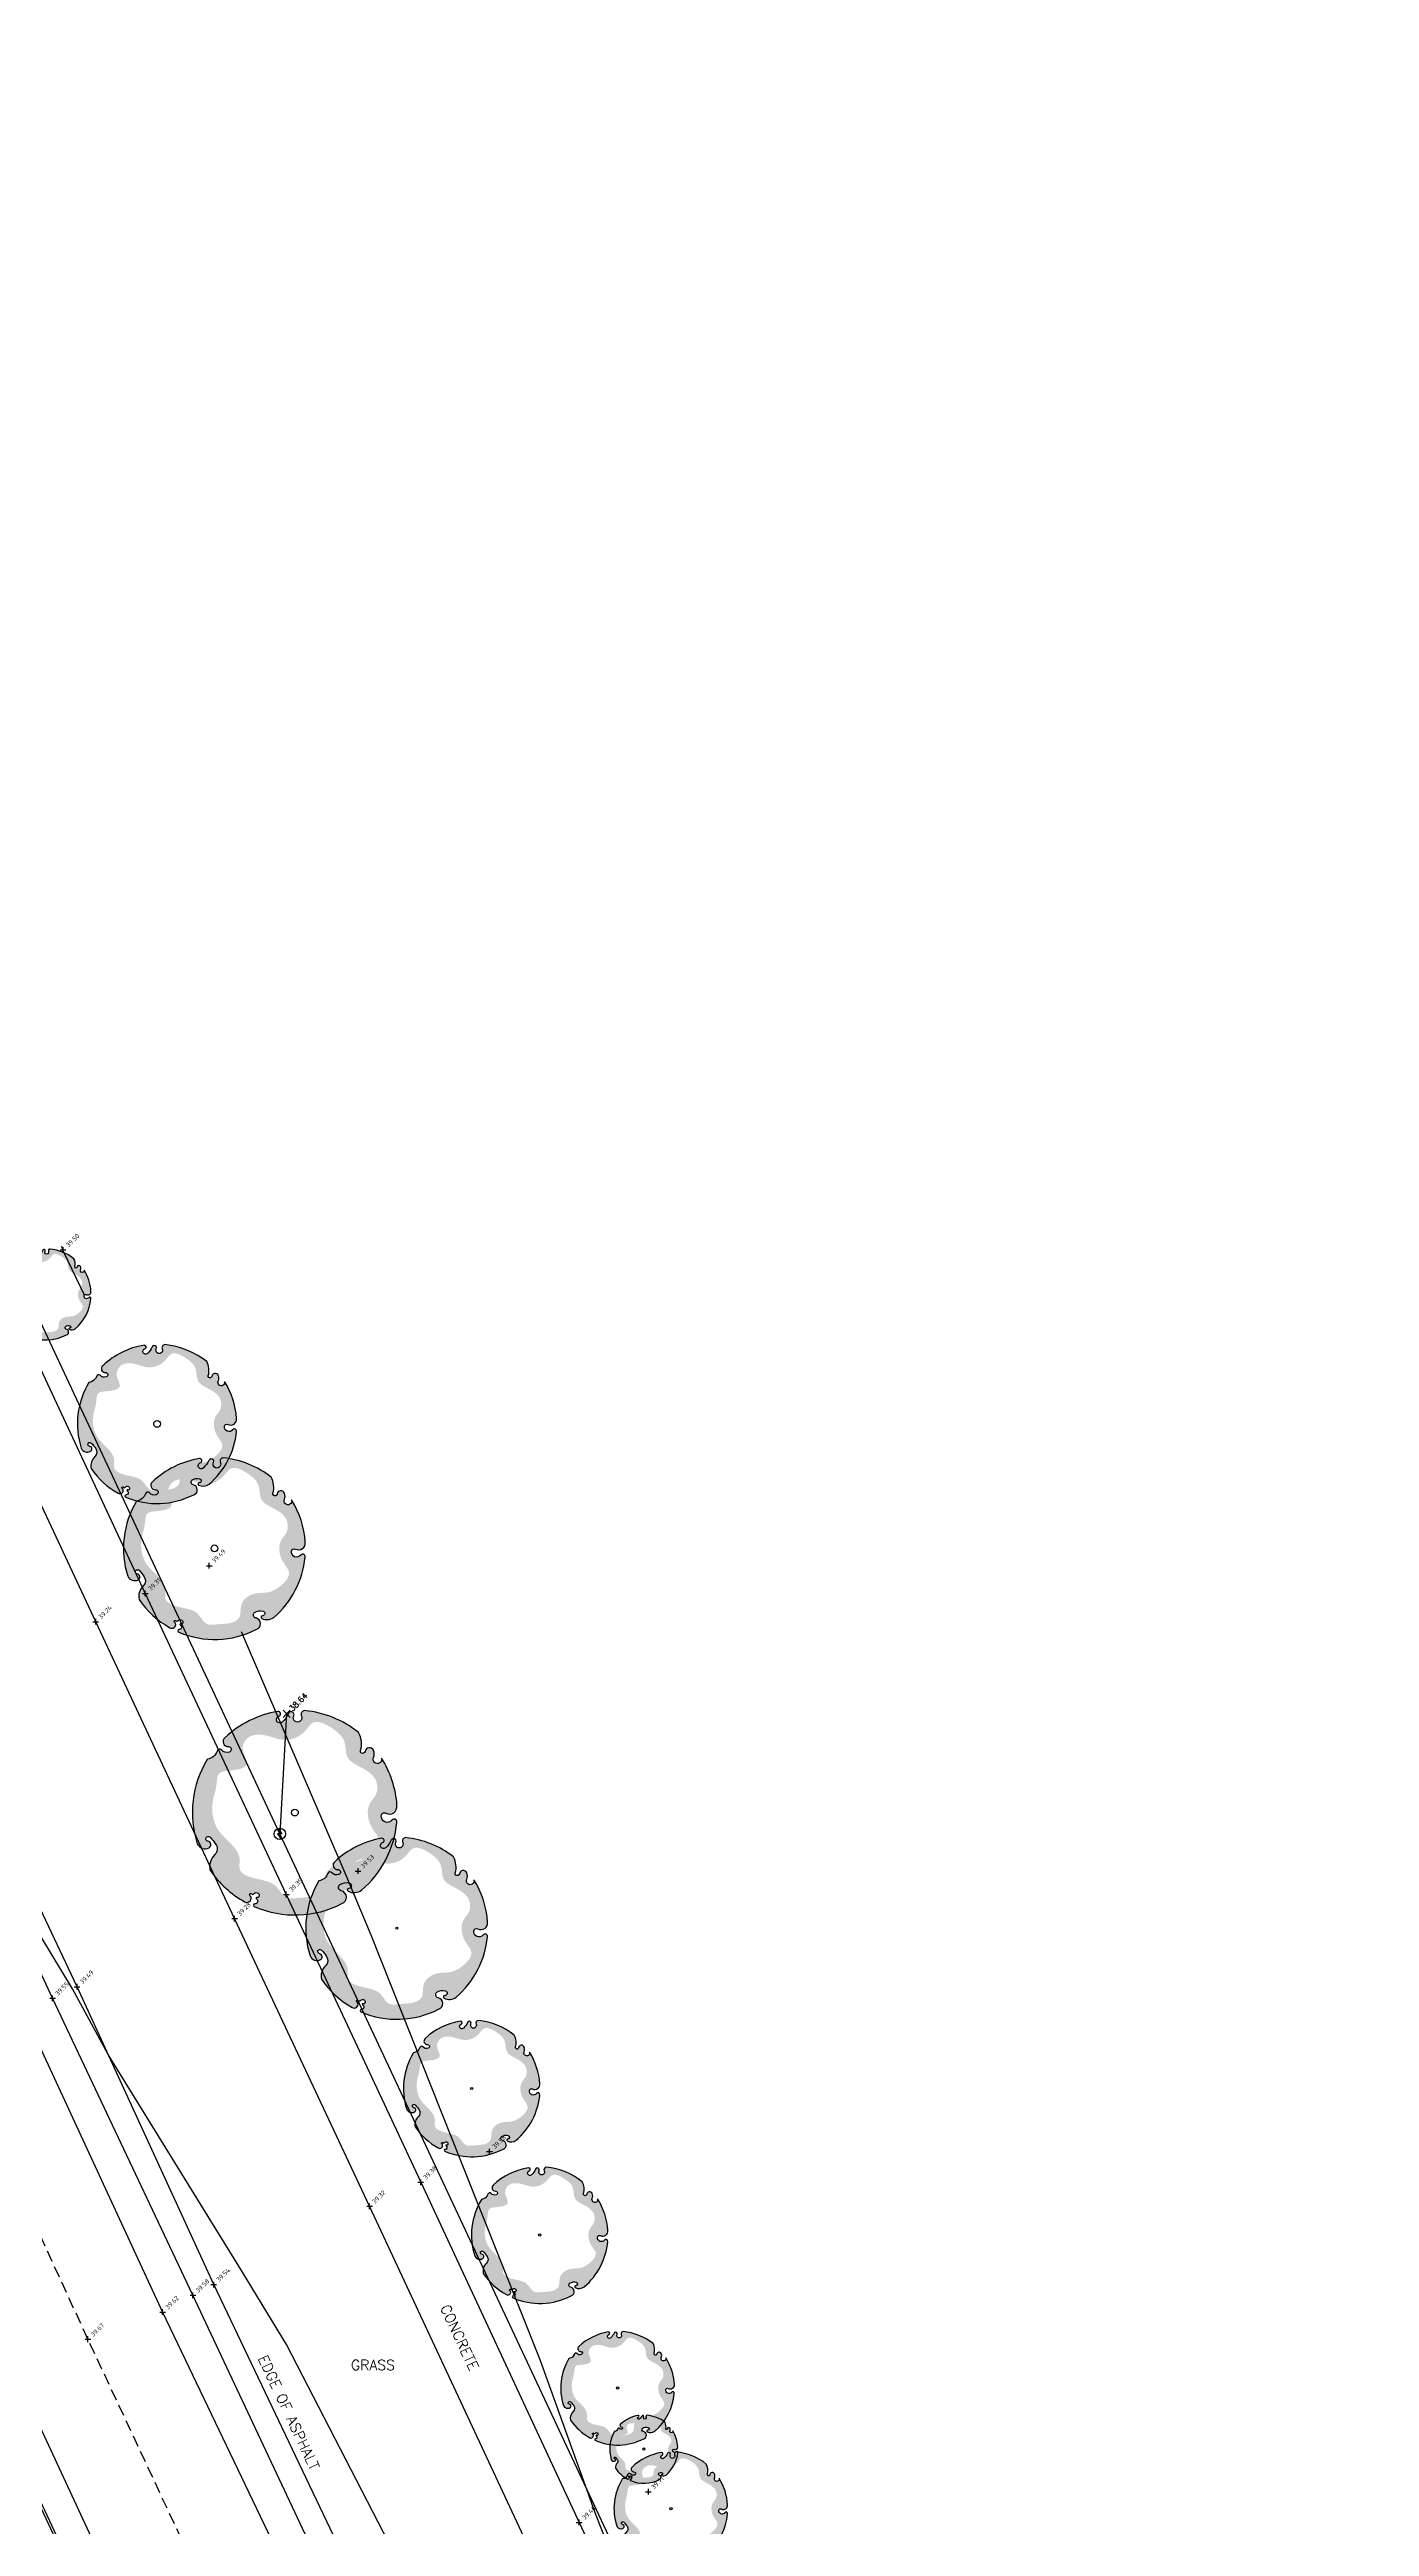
# Model space of a CAD drawing. Header units: metres. Extents: x 246075 to 247503, y 7418632 to 7419642.
# Drawn here: x 247004.1 to 247062.1, y 7419206.8 to 7419315.6 of the extents above; entities that cross this region are included whole.
import ezdxf
from ezdxf.enums import TextEntityAlignment as Align

# ---------------------------------------------------------------- set-up
doc = ezdxf.new("R2010")
doc.units = ezdxf.units.M
doc.linetypes.add('DASHED', pattern=[0.75, 0.5, -0.25])
for name, color, linetype in [('-TEXT', 7, 'Continuous'), ('104_EXISTING_SURFACE-L', 35, 'Continuous'), ('104_EXISTING_SURFACE-S', 35, 'Continuous'), ('201_SINGLE_TREE-H', 63, 'Continuous'), ('201_SINGLE_TREE-S', 96, 'Continuous'), ('403_EDGE_OF_BITUMEN', 8, 'Continuous'), ('403_EDGE_OF_BITUMEN-L', 8, 'Continuous'), ('403_EDGE_OF_BITUMEN-S', 8, 'Continuous'), ('410_PEDESTRIAN_PATH', 32, 'Continuous'), ('410_PEDESTRIAN_PATH-L', 32, 'Continuous'), ('410_PEDESTRIAN_PATH-S', 32, 'Continuous'), ('415_LANE_LINE_DASHED', 53, 'DASHED'), ('415_LANE_LINE_DASHED-L', 53, 'DASHED'), ('415_LANE_LINE_DASHED-S', 53, 'DASHED'), ('418_LANE_LINE_SOLID', 53, 'Continuous'), ('418_LANE_LINE_SOLID-L', 53, 'Continuous'), ('418_LANE_LINE_SOLID-S', 53, 'Continuous'), ('761_STAY_FOR_POLE', 8, 'Continuous'), ('761_STAY_FOR_POLE-L', 8, 'Continuous'), ('EX-STAYWIRE_(SLS)', 8, 'Continuous'), ('Surface_Contours_Minor', 253, 'Continuous')]:
    doc.layers.add(name, color=color, linetype=linetype)
doc.layers.add('717_ELEC_LINE_OVER', color=7, linetype='Continuous', true_color=0xffa500)
doc.layers.add('EX-ELECT_POLE_(SLS)', color=7, linetype='Continuous', true_color=0xffa500)
doc.styles.add('ISO2.5', font='isocp.shx', dxfattribs={"height": 2.5})
doc.styles.get("Standard").update_dxf_attribs({"font": 'SIMPLEX.shx'})

# ---------------------------------------------------------------- blocks, each defined once
blk = doc.blocks.new('CROSS')
at = {"color": 0, "linetype": 'Continuous'}
for p, q in [((-0.5, 0), (0.5, 0)), ((0, -0.5), (0, 0.5))]:
    blk.add_line(p, q, dxfattribs=at)
blk = doc.blocks.new('201T')
at = {"layer": '201_SINGLE_TREE-S'}
blk.add_circle((0, 0), 0.5, dxfattribs=at)
blk = doc.blocks.new('201C')
at = {"layer": '201_SINGLE_TREE-H', "transparency": 33554534}
h = blk.add_hatch(color=256, dxfattribs=at)
h.paths.add_polyline_path([(-0.372, -0.334, 0.222926), (0.02, -0.5, 0.770799), (0.044, -0.442, -0.650302), (0.051, -0.412, -0.234737), (0.096, -0.425, -0.847312), (0.082, -0.447, 0.78443), (0.073, -0.458, 0.276934), (0.135, -0.481, 0.193599), (0.431, -0.254, 0.800435), (0.414, -0.234, -0.75216), (0.376, -0.192, -0.528914), (0.401, -0.191, 0.594112), (0.466, -0.18, 0.123805), (0.496, 0.062, -1.41759), (0.461, 0.081, 0.206906), (0.476, 0.113, 0.759729), (0.437, 0.125, -1.073307), (0.419, 0.139, 0.194379), (0.447, 0.223, 0.144612), (0.254, 0.43, 0.53339), (0.228, 0.413, -1.592592), (0.194, 0.429, 1.030038), (0.176, 0.451, -0.10361), (0.131, 0.426, -1.238487), (0.128, 0.459, 0.884725), (0.134, 0.482, 0.147549), (-0.155, 0.475, 0.71725), (-0.158, 0.429, -0.864032), (-0.165, 0.402, -0.310704), (-0.195, 0.427, 0.58143), (-0.217, 0.432, -0.281558), (-0.277, 0.416), (-0.278, 0.416, 0.217121), (-0.496, 0.063), (-0.496, 0.063, 0.440011), (-0.452, 0.021, 0.723973), (-0.444, 0.052, -1.384648), (-0.426, 0.066, -0.051107), (-0.415, 0.022, -0.361502), (-0.441, -0.021, 0.256822), (-0.494, -0.079, 0.116166), (-0.406, -0.291, 0.67803), (-0.368, -0.284, 0.170035), (-0.37, -0.274, -1.054701), (-0.36, -0.27, 0.431903), (-0.347, -0.275, -0.910728), (-0.333, -0.299, -0.42046), (-0.342, -0.298, 1.007885), (-0.348, -0.302, -0.766634), (-0.365, -0.322, 0.938602), (-0.372, -0.334)])
edge = h.paths.add_edge_path(flags=16)
edge.add_spline(control_points=[(-0.318, 0.247), (-0.303, 0.263), (-0.286, 0.289), (-0.256, 0.341), (-0.193, 0.315), (-0.092, 0.286), (-0.116, 0.394), (-0.036, 0.446), (0.039, 0.399), (0.103, 0.33), (0.196, 0.321), (0.278, 0.38), (0.344, 0.296), (0.379, 0.215), (0.33, 0.131), (0.392, 0.059), (0.438, -0.014), (0.405, -0.092), (0.346, -0.109), (0.31, -0.167), (0.306, -0.228), (0.329, -0.309), (0.241, -0.345), (0.165, -0.35), (0.103, -0.314), (0.046, -0.315), (0.005, -0.336), (-0.014, -0.368), (-0.033, -0.407), (-0.093, -0.415), (-0.146, -0.387), (-0.23, -0.366), (-0.225, -0.277), (-0.286, -0.229), (-0.334, -0.194), (-0.374, -0.141), (-0.328, -0.087), (-0.344, -0.001), (-0.387, 0.083), (-0.366, 0.18), (-0.336, 0.227), (-0.318, 0.247)], knot_values=[0, 0, 0, 0, 0.064972, 0.101243, 0.15652, 0.245586, 0.324463, 0.387907, 0.486094, 0.554514, 0.671826, 0.728629, 0.823661, 0.919885, 0.989953, 1.075257, 1.171704, 1.23593, 1.293575, 1.346478, 1.426142, 1.479146, 1.570817, 1.644481, 1.712561, 1.774901, 1.807, 1.846291, 1.885582, 1.928182, 2.007036, 2.074591, 2.151638, 2.226455, 2.293426, 2.340744, 2.397548, 2.47317, 2.587294, 2.673595, 2.754259, 2.754259, 2.754259, 2.754259], degree=3, periodic=0)
at = {"layer": '201_SINGLE_TREE-S'}
blk.add_lwpolyline([(-0.372, -0.334, 0.222926), (0.02, -0.5, 0.770799), (0.044, -0.442, -0.650302), (0.051, -0.412, -0.234737), (0.096, -0.425, -0.847312), (0.082, -0.447, 0.78443), (0.073, -0.458, 0.276934), (0.135, -0.481, 0.193599), (0.431, -0.254, 0.800435), (0.414, -0.234, -0.75216), (0.376, -0.192, -0.528914), (0.401, -0.191, 0.594112), (0.466, -0.18, 0.123805), (0.496, 0.062, -1.41759), (0.461, 0.081, 0.206906), (0.476, 0.113, 0.759729), (0.437, 0.125, -1.073307), (0.419, 0.139, 0.194379), (0.447, 0.223, 0.144612), (0.254, 0.43, 0.53339), (0.228, 0.413, -1.592592), (0.194, 0.429, 1.030038), (0.176, 0.451, -0.10361), (0.131, 0.426, -1.238487), (0.128, 0.459, 0.884725), (0.134, 0.482, 0.147549), (-0.155, 0.475, 0.71725), (-0.158, 0.429, -0.864032), (-0.165, 0.402, -0.310704), (-0.195, 0.427, 0.58143), (-0.217, 0.432, -0.281558), (-0.277, 0.416), (-0.278, 0.416, 0.217121), (-0.496, 0.063), (-0.496, 0.063, 0.440011), (-0.452, 0.021, 0.723973), (-0.444, 0.052, -1.384648), (-0.426, 0.066, -0.051107), (-0.415, 0.022, -0.361502), (-0.441, -0.021, 0.256822), (-0.494, -0.079, 0.116166), (-0.406, -0.291, 0.67803), (-0.368, -0.284, 0.170035), (-0.37, -0.274, -1.054701), (-0.36, -0.27, 0.431903), (-0.347, -0.275, -0.910728), (-0.333, -0.299, -0.42046), (-0.342, -0.298, 1.007885), (-0.348, -0.302, -0.766634), (-0.365, -0.322, 0.938602), (-0.372, -0.334)], format="xyb", dxfattribs=at)
blk = doc.blocks.new('PP')
at = {"layer": 'EX-ELECT_POLE_(SLS)', "color": 0}
for p, q in [((-0.08, 0.24), (0.09, 0)), ((0.09, 0), (-0.1, 0)), ((-0.1, 0), (0.07, -0.24))]:
    blk.add_line(p, q, dxfattribs=at)
blk.add_circle((0, 0), 0.25, dxfattribs=at)
blk = doc.blocks.new('C')
at = {"layer": '-TEXT'}
blk.add_text('CONCRETE', height=0.45, dxfattribs=at).set_placement((0, -0.23), align=Align.CENTER)
blk = doc.blocks.new('G')
at = {"layer": '-TEXT'}
blk.add_text('GRASS', height=0.45, dxfattribs=at).set_placement((0.02, -0.24), align=Align.CENTER)
blk = doc.blocks.new('STAY')
at = {"color": 0, "linetype": 'Continuous', "lineweight": 13}
for p, q in [((0.16, -0.16), (-0.16, 0.16)), ((0, 0), (-0.16, -0.16)), ((0.16, 0.16), (0, 0))]:
    blk.add_line(p, q, dxfattribs=at)

msp = doc.modelspace()

# ---------------------------------------------------------------- linework, layer by layer
at = {"layer": '403_EDGE_OF_BITUMEN'}
for p, q in [((247005.28, 7419230.49), (246999.1, 7419243.55)), ((247011.29, 7419217.41), (247005.28, 7419230.49)), ((247018.24, 7419202.85), (247011.29, 7419217.41)), ((247008.33, 7419197.7), (247001.37, 7419212.58))]:
    msp.add_line(p, q, dxfattribs=at)
at = {"layer": '410_PEDESTRIAN_PATH'}
for p, q in [((247001.65, 7419261.96), (247008.28, 7419247.76)), ((247006.1, 7419246.52), (246999.54, 7419260.56)), ((247008.28, 7419247.76), (247014.47, 7419234.54)), ((247012.2, 7419233.48), (247006.1, 7419246.52)), ((247014.47, 7419234.54), (247020.38, 7419221.9)), ((247018.13, 7419220.85), (247012.2, 7419233.48)), ((247020.38, 7419221.9), (247027.34, 7419206.96)), ((247025.01, 7419206.11), (247018.13, 7419220.85)), ((247027.34, 7419206.96), (247033.85, 7419193.06))]:
    msp.add_line(p, q, dxfattribs=at)
at = {"layer": '415_LANE_LINE_DASHED'}
for p, q in [((247005.76, 7419215.01), (246999.71, 7419228.16)), ((247012.74, 7419200.11), (247005.76, 7419215.01))]:
    msp.add_line(p, q, dxfattribs=at)
at = {"layer": '418_LANE_LINE_SOLID'}
for p, q in [((247004.21, 7419229.98), (246998.08, 7419243.15)), ((247002.93, 7419229.4), (247009.04, 7419216.2)), ((247010.37, 7419216.94), (247004.21, 7419229.98)), ((247009.04, 7419216.2), (247015.88, 7419201.91)), ((247017.19, 7419202.45), (247010.37, 7419216.94)), ((247002.69, 7419213.22), (247009.61, 7419198.35)), ((247001.46, 7419212.62), (247008.42, 7419197.75))]:
    msp.add_line(p, q, dxfattribs=at)
at = {"layer": '717_ELEC_LINE_OVER'}
for p, q in [((247014.19, 7419237.2), (246967.86, 7419336.27)), ((247062.06, 7419135.04), (247014.19, 7419237.2))]:
    msp.add_line(p, q, dxfattribs=at)
at = {"layer": '761_STAY_FOR_POLE'}
msp.add_line((247014.49, 7419242.49), (247014.19, 7419237.2), dxfattribs=at)
at = {"layer": 'Surface_Contours_Minor', "elevation": 39.5}
for points in [[(247004.6, 7419263.01), (247004.65, 7419262.84), (247004.7, 7419262.74), (247005.59, 7419260.87)], [(247012.49, 7419246.09), (247017.09, 7419235.39), (247018.19, 7419232.77), (247022.19, 7419222.71), (247025.61, 7419214.12), (247028.07, 7419207.28), (247032.8, 7419195.31), (247033.05, 7419194.24), (247033.36, 7419192.77), (247034.27, 7419187.97), (247035.57, 7419183.49), (247031.92, 7419186.92), (247029.54, 7419190.95), (247024.91, 7419196.31), (247020.16, 7419203.77), (247014.48, 7419214.78), (247012.51, 7419218.02), (247006.65, 7419227.51), (247005.08, 7419230.4), (247002.36, 7419234.9)]]:
    msp.add_lwpolyline(points, dxfattribs=at)

# ---------------------------------------------------------------- block references
at = {"layer": '-TEXT', "rotation": 295}
msp.add_blockref('C', (247022.09, 7419215.09), dxfattribs=at)
at = {"layer": '-TEXT'}
msp.add_blockref('G', (247018.26, 7419213.89), dxfattribs=at)
at = {"layer": '104_EXISTING_SURFACE-S', "xscale": 0.25, "yscale": 0.25, "zscale": 0.25}
for p in [(247004.67, 7419262.85), (247011.09, 7419248.98), (247017.63, 7419235.57), (247023.4, 7419223.25), (247030.38, 7419208.31)]:
    msp.add_blockref('CROSS', p, dxfattribs=at)
at = {"layer": '201_SINGLE_TREE-S', "rotation": 25}
for name, p, xscale, yscale, zscale in [('201C', (247003.9, 7419260.9), 4, 4, 4), ('201C', (247008.8, 7419255.21), 7, 7, 7), ('201T', (247008.8, 7419255.21), 0.3, 0.3, 0.3), ('201C', (247011.32, 7419249.74), 8, 8, 8), ('201T', (247011.32, 7419249.74), 0.3, 0.3, 0.3), ('201C', (247014.85, 7419238.14), 9, 9, 9), ('201C', (247019.33, 7419233.06), 8, 8, 8), ('201T', (247014.85, 7419238.14), 0.3, 0.3, 0.3), ('201T', (247019.33, 7419233.06), 0.1, 0.1, 0.1), ('201C', (247022.62, 7419226.02), 6, 6, 6), ('201T', (247022.62, 7419226.02), 0.1, 0.1, 0.1), ('201C', (247025.61, 7419219.58), 6, 6, 6), ('201T', (247025.61, 7419219.58), 0.1, 0.1, 0.1), ('201C', (247029.03, 7419212.86), 5, 5, 5), ('201T', (247029.03, 7419212.86), 0.1, 0.1, 0.1), ('201C', (247030.18, 7419210.18), 3, 3, 3), ('201C', (247031.37, 7419207.57), 5, 5, 5), ('201T', (247030.18, 7419210.18), 0.1, 0.1, 0.1), ('201T', (247031.37, 7419207.57), 0.1, 0.1, 0.1)]:
    msp.add_blockref(name, p, dxfattribs=dict(at, xscale=xscale, yscale=yscale, zscale=zscale))
at = {"layer": '403_EDGE_OF_BITUMEN-S', "xscale": 0.25, "yscale": 0.25, "zscale": 0.25}
for p in [(247005.28, 7419230.49), (247011.29, 7419217.41)]:
    msp.add_blockref('CROSS', p, dxfattribs=at)
at = {"layer": '410_PEDESTRIAN_PATH-S', "xscale": 0.25, "yscale": 0.25, "zscale": 0.25}
for p in [(247008.28, 7419247.76), (247006.1, 7419246.52), (247014.47, 7419234.54), (247012.2, 7419233.48), (247020.38, 7419221.9), (247018.13, 7419220.85), (247027.34, 7419206.96)]:
    msp.add_blockref('CROSS', p, dxfattribs=at)
at = {"layer": '415_LANE_LINE_DASHED-S', "xscale": 0.25, "yscale": 0.25, "zscale": 0.25}
msp.add_blockref('CROSS', (247005.76, 7419215.01), dxfattribs=at)
at = {"layer": '418_LANE_LINE_SOLID-S', "xscale": 0.25, "yscale": 0.25, "zscale": 0.25}
for p in [(247004.21, 7419229.98), (247009.04, 7419216.2), (247010.37, 7419216.94)]:
    msp.add_blockref('CROSS', p, dxfattribs=at)
at = {"layer": 'EX-ELECT_POLE_(SLS)'}
msp.add_blockref('PP', (247014.19, 7419237.2), dxfattribs=at)
at = {"layer": 'EX-STAYWIRE_(SLS)'}
msp.add_blockref('STAY', (247014.49, 7419242.48), dxfattribs=at)

# ---------------------------------------------------------------- texts
at = {"layer": '-TEXT'}
msp.add_text('EDGE OF ASPHALT', height=0.45, rotation=295, dxfattribs=at).set_placement((247014.38, 7419211.69), align=Align.CENTER)
at = {"layer": '104_EXISTING_SURFACE-L', "style": 'ISO2.5'}
for s, p in [('39.50', (247004.84, 7419263.02)), ('39.49', (247011.25, 7419249.15)), ('39.53', (247017.79, 7419235.74)), ('39.58', (247023.57, 7419223.42)), ('39.71', (247030.55, 7419208.47))]:
    msp.add_text(s, height=0.2, rotation=45, dxfattribs=at).set_placement(p, align=Align.MIDDLE_LEFT)
at = {"layer": '403_EDGE_OF_BITUMEN-L', "style": 'ISO2.5'}
for s, p in [('39.49', (247005.45, 7419230.66)), ('39.54', (247011.45, 7419217.58))]:
    msp.add_text(s, height=0.2, rotation=45, dxfattribs=at).set_placement(p, align=Align.MIDDLE_LEFT)
at = {"layer": '410_PEDESTRIAN_PATH-L', "style": 'ISO2.5'}
for s, p in [('39.31', (247008.45, 7419247.93)), ('39.24', (247006.27, 7419246.69)), ('39.35', (247014.64, 7419234.71)), ('39.28', (247012.37, 7419233.65)), ('39.38', (247020.54, 7419222.07)), ('39.32', (247018.29, 7419221.01)), ('39.44', (247027.51, 7419207.13))]:
    msp.add_text(s, height=0.2, rotation=45, dxfattribs=at).set_placement(p, align=Align.MIDDLE_LEFT)
at = {"layer": '415_LANE_LINE_DASHED-L', "style": 'ISO2.5'}
msp.add_text('39.67', height=0.2, rotation=45, dxfattribs=at).set_placement((247005.93, 7419215.17), align=Align.MIDDLE_LEFT)
at = {"layer": '418_LANE_LINE_SOLID-L', "style": 'ISO2.5'}
for s, p in [('39.55', (247004.37, 7419230.15)), ('39.58', (247010.54, 7419217.1)), ('39.62', (247009.21, 7419216.37))]:
    msp.add_text(s, height=0.2, rotation=45, dxfattribs=at).set_placement(p, align=Align.MIDDLE_LEFT)
at = {"layer": '761_STAY_FOR_POLE-L'}
msp.add_text('38.64', height=0.25, rotation=45, dxfattribs=at).set_placement((247014.66, 7419242.65), align=Align.MIDDLE_LEFT)

doc.saveas('drawing.dxf')
